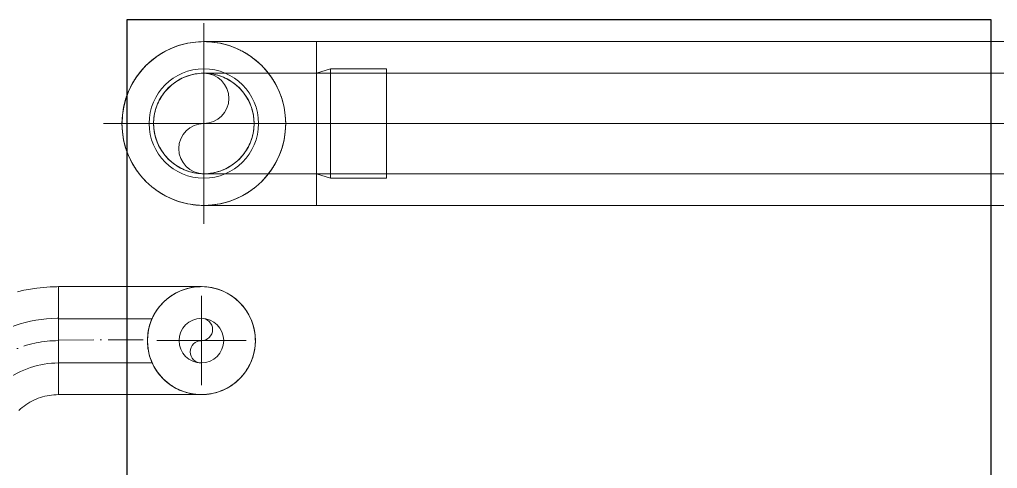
# Model space of a CAD drawing. Header units: millimetres. Extents: x -88595 to 880822, y -1054509 to -148035.
# Drawn here: x 421560.3 to 421838.5, y -242802.3 to -242674.6 of the extents above; entities that cross this region are included whole.
import ezdxf

# ---------------------------------------------------------------- set-up
doc = ezdxf.new("R2010")
doc.units = ezdxf.units.MM
doc.linetypes.add('$7$ADSK_Осевая', pattern=[14, 10, -2, 0, -2])
doc.linetypes.add('$8$ADSK_Осевая', pattern=[14, 10, -2, 0, -2])
for name, color, linetype, lineweight in [('Изоляция', 7, 'Continuous', 18), ('Трубопровод', 7, 'Continuous', 18), ('Трубопроводы', 7, 'Continuous', 18)]:
    doc.layers.add(name, color=color, linetype=linetype, lineweight=lineweight)
doc.layers.add('П4', color=1, linetype='Continuous')

# ---------------------------------------------------------------- blocks, each defined once
blk = doc.blocks.new('$0$ADSK_МедьПайка_Отвод - Отвод медный под пайку двухраструбный-3268128-В_Координация_3 этаж ОВ3')
at = {"layer": 'Трубопроводы', "color": 134, "true_color": 0x00a6a6}
for p, q in [((4101.48, 17113.08), (4097.48, 17111.81)), ((4101.48, 17111.81), (4097.48, 17111.81)), ((4097.48, 17097.52), (4097.48, 17111.81)), ((4097.48, 17097.52), (4097.48, 17111.81)), ((4117.48, 17113.08), (4101.48, 17113.08)), ((4101.48, 17113.08), (4101.48, 17097.52)), ((4117.48, 17111.81), (4101.48, 17111.81)), ((4117.48, 17097.52), (4117.48, 17113.08)), ((4117.48, 17111.81), (4117.48, 17097.52)), ((4097.48, 17083.24), (4097.48, 17097.52)), ((4097.48, 17083.24), (4097.48, 17097.52)), ((4101.48, 17097.52), (4101.48, 17081.97)), ((4117.48, 17081.97), (4117.48, 17097.52)), ((4117.48, 17097.52), (4117.48, 17083.24)), ((4097.48, 17083.24), (4101.48, 17081.97)), ((4097.48, 17083.24), (4101.48, 17083.24)), ((4101.48, 17083.24), (4117.48, 17083.24)), ((4101.48, 17081.97), (4117.48, 17081.97))]:
    blk.add_line(p, q, dxfattribs=at)
at = {"layer": 'Трубопроводы', "color": 134, "true_color": 0x00a6a6, "flags": 128}
for points in [[(4051.19, 17097.52), (4051.2, 17098.09), (4051.24, 17098.66), (4051.3, 17099.23), (4051.38, 17099.8), (4051.48, 17100.36), (4051.6, 17100.92), (4051.75, 17101.47), (4051.92, 17102.01), (4052.11, 17102.55), (4052.32, 17103.08), (4052.55, 17103.61), (4052.81, 17104.12), (4053.08, 17104.62), (4053.37, 17105.11), (4053.69, 17105.59), (4054.02, 17106.05), (4054.37, 17106.5), (4054.74, 17106.94), (4055.12, 17107.36), (4055.53, 17107.77), (4055.94, 17108.16), (4056.38, 17108.53), (4056.82, 17108.89), (4057.29, 17109.22), (4057.76, 17109.54), (4058.25, 17109.84), (4058.75, 17110.12), (4059.25, 17110.38), (4059.77, 17110.62), (4060.3, 17110.84), (4060.84, 17111.03), (4061.38, 17111.21), (4061.93, 17111.36), (4062.49, 17111.49), (4063.05, 17111.6), (4063.61, 17111.68), (4064.18, 17111.75), (4064.75, 17111.79), (4065.32, 17111.81), (4065.48, 17111.81)], [(4065.48, 17111.81), (4066.05, 17111.79), (4066.62, 17111.76), (4067.19, 17111.7), (4067.75, 17111.62), (4068.32, 17111.52), (4068.87, 17111.4), (4069.43, 17111.25), (4069.97, 17111.08), (4070.51, 17110.89), (4071.04, 17110.68), (4071.56, 17110.45), (4072.07, 17110.19), (4072.58, 17109.92), (4073.07, 17109.62), (4073.54, 17109.31), (4074.01, 17108.98), (4074.46, 17108.63), (4074.9, 17108.26), (4075.32, 17107.88), (4075.73, 17107.47), (4076.12, 17107.06), (4076.49, 17106.62), (4076.84, 17106.18), (4077.18, 17105.71), (4077.5, 17105.24), (4077.8, 17104.75), (4078.08, 17104.25), (4078.34, 17103.74), (4078.57, 17103.23), (4078.79, 17102.7), (4078.99, 17102.16), (4079.16, 17101.62), (4079.32, 17101.07), (4079.45, 17100.51), (4079.56, 17099.95), (4079.64, 17099.38), (4079.7, 17098.82), (4079.74, 17098.25), (4079.76, 17097.68), (4079.76, 17097.52)], [(4065.48, 17111.81), (4065.5, 17111.81), (4065.58, 17111.81), (4065.71, 17111.81), (4065.89, 17111.81), (4066.12, 17111.81), (4066.4, 17111.81), (4066.72, 17111.81), (4067.1, 17111.81), (4067.53, 17111.81), (4068, 17111.81), (4068.53, 17111.81), (4069.09, 17111.81), (4069.71, 17111.81), (4070.37, 17111.81), (4071.07, 17111.81), (4071.81, 17111.81), (4072.6, 17111.81), (4073.42, 17111.81), (4074.28, 17111.81), (4075.18, 17111.81), (4076.12, 17111.81), (4077.09, 17111.81), (4078.09, 17111.81), (4079.13, 17111.81), (4080.19, 17111.81), (4081.28, 17111.81), (4082.4, 17111.81), (4083.54, 17111.81), (4084.7, 17111.81), (4085.88, 17111.81), (4087.08, 17111.81), (4088.3, 17111.81), (4089.54, 17111.81), (4090.78, 17111.81), (4092.04, 17111.81), (4093.3, 17111.81), (4094.58, 17111.81), (4095.85, 17111.81), (4097.13, 17111.81), (4097.48, 17111.81)], [(4065.48, 17083.24), (4064.91, 17083.25), (4064.34, 17083.28), (4063.77, 17083.34), (4063.2, 17083.42), (4062.64, 17083.52), (4062.08, 17083.65), (4061.53, 17083.79), (4060.98, 17083.96), (4060.45, 17084.15), (4059.92, 17084.36), (4059.39, 17084.6), (4058.88, 17084.85), (4058.38, 17085.12), (4057.89, 17085.42), (4057.41, 17085.73), (4056.95, 17086.06), (4056.5, 17086.41), (4056.06, 17086.78), (4055.64, 17087.17), (4055.23, 17087.57), (4054.84, 17087.99), (4054.47, 17088.42), (4054.11, 17088.87), (4053.78, 17089.33), (4053.46, 17089.8), (4053.16, 17090.29), (4052.88, 17090.79), (4052.62, 17091.3), (4052.38, 17091.82), (4052.16, 17092.34), (4051.97, 17092.88), (4051.79, 17093.43), (4051.64, 17093.98), (4051.51, 17094.53), (4051.4, 17095.09), (4051.32, 17095.66), (4051.25, 17096.23), (4051.21, 17096.8), (4051.19, 17097.37), (4051.19, 17097.52)], [(4079.76, 17097.52), (4079.75, 17096.95), (4079.72, 17096.38), (4079.66, 17095.81), (4079.58, 17095.25), (4079.48, 17094.68), (4079.35, 17094.13), (4079.21, 17093.57), (4079.04, 17093.03), (4078.85, 17092.49), (4078.64, 17091.96), (4078.4, 17091.44), (4078.15, 17090.92), (4077.87, 17090.42), (4077.58, 17089.93), (4077.27, 17089.46), (4076.94, 17088.99), (4076.59, 17088.54), (4076.22, 17088.1), (4075.83, 17087.68), (4075.43, 17087.27), (4075.01, 17086.88), (4074.58, 17086.51), (4074.13, 17086.16), (4073.67, 17085.82), (4073.2, 17085.5), (4072.71, 17085.2), (4072.21, 17084.92), (4071.7, 17084.66), (4071.18, 17084.42), (4070.65, 17084.21), (4070.12, 17084.01), (4069.57, 17083.84), (4069.02, 17083.68), (4068.47, 17083.55), (4067.91, 17083.44), (4067.34, 17083.36), (4066.77, 17083.29), (4066.2, 17083.25), (4065.63, 17083.24), (4065.48, 17083.24)], [(4097.48, 17083.24), (4096.2, 17083.24), (4094.92, 17083.24), (4093.65, 17083.24), (4092.38, 17083.24), (4091.12, 17083.24), (4089.87, 17083.24), (4088.63, 17083.24), (4087.41, 17083.24), (4086.21, 17083.24), (4085.02, 17083.24), (4083.85, 17083.24), (4082.7, 17083.24), (4081.58, 17083.24), (4080.48, 17083.24), (4079.41, 17083.24), (4078.37, 17083.24), (4077.36, 17083.24), (4076.38, 17083.24), (4075.43, 17083.24), (4074.52, 17083.24), (4073.65, 17083.24), (4072.81, 17083.24), (4072.02, 17083.24), (4071.26, 17083.24), (4070.55, 17083.24), (4069.88, 17083.24), (4069.26, 17083.24), (4068.67, 17083.24), (4068.14, 17083.24), (4067.65, 17083.24), (4067.21, 17083.24), (4066.82, 17083.24), (4066.48, 17083.24), (4066.19, 17083.24), (4065.94, 17083.24), (4065.75, 17083.24), (4065.61, 17083.24), (4065.52, 17083.24), (4065.48, 17083.24)]]:
    blk.add_lwpolyline(points, dxfattribs=at)
at = {"layer": 'Трубопроводы', "color": 134, "true_color": 0x00a6a6}
for radius, start, end in [(15.55, 0, 180), (15.56, 0, 180), (14.28, 0, 180), (14.28, 0, 180), (14.28, 0, 180), (15.55, 180, 0), (15.55, 180, 0), (14.29, 180, 0), (14.29, 180, 0), (14.29, 180, 0)]:
    blk.add_arc((4065.48, 17097.52), radius, start, end, dxfattribs=at)
blk = doc.blocks.new('$0$ADSK_МедьПайка_Отвод-гнутая труба - Отвод _гнутая труба_-V41-В_Координация_3 этаж ОВ3')
at = {"layer": 'Трубопроводы', "color": 134, "true_color": 0x00a6a6}
for p, q in [((6.35, 31.75), (-6.35, 31.75)), ((6.35, 31.75), (-6.35, 31.75)), ((-31.75, 6.35), (-31.75, -6.35)), ((-31.75, 6.35), (-31.75, -6.35))]:
    blk.add_line(p, q, dxfattribs=at)
at = {"layer": 'Трубопроводы', "color": 134, "true_color": 0x00a6a6, "flags": 128}
for points in [[(-31.75, -6.35), (-30.23, -6.32), (-28.71, -6.23), (-27.19, -6.08), (-25.68, -5.86), (-24.18, -5.59), (-22.69, -5.26), (-21.22, -4.87), (-19.77, -4.42), (-18.33, -3.91), (-16.91, -3.34), (-15.52, -2.72), (-14.16, -2.04), (-12.82, -1.31), (-11.51, -0.53), (-10.24, 0.3), (-9, 1.19), (-7.79, 2.12), (-6.63, 3.11), (-5.5, 4.13), (-4.42, 5.21), (-3.38, 6.32), (-2.38, 7.47), (-1.44, 8.67), (-0.54, 9.9), (0.31, 11.16), (1.11, 12.46), (1.85, 13.79), (2.54, 15.15), (3.18, 16.54), (3.76, 17.94), (4.28, 19.38), (4.75, 20.83), (5.16, 22.29), (5.51, 23.78), (5.8, 25.27), (6.02, 26.78), (6.19, 28.3), (6.3, 29.82), (6.35, 31.34), (6.35, 31.75)], [(-6.35, 31.75), (-6.37, 30.73), (-6.43, 29.72), (-6.53, 28.71), (-6.67, 27.7), (-6.86, 26.7), (-7.08, 25.71), (-7.34, 24.73), (-7.64, 23.76), (-7.98, 22.8), (-8.36, 21.86), (-8.77, 20.93), (-9.22, 20.02), (-9.71, 19.13), (-10.23, 18.26), (-10.79, 17.41), (-11.38, 16.58), (-12, 15.78), (-12.65, 15), (-13.34, 14.25), (-14.05, 13.53), (-14.8, 12.84), (-15.57, 12.17), (-16.36, 11.54), (-17.18, 10.94), (-18.03, 10.38), (-18.89, 9.84), (-19.78, 9.35), (-20.68, 8.89), (-21.61, 8.46), (-22.55, 8.08), (-23.5, 7.73), (-24.47, 7.42), (-25.45, 7.14), (-26.44, 6.91), (-27.43, 6.72), (-28.44, 6.57), (-29.45, 6.45), (-30.46, 6.38), (-31.48, 6.35), (-31.75, 6.35)]]:
    blk.add_lwpolyline(points, dxfattribs=at)

msp = doc.modelspace()

# ---------------------------------------------------------------- linework, layer by layer
at = {"layer": 'Изоляция', "color": 134, "true_color": 0x00a6a6}
for p, q in [((422395.99, -242680.89), (421612.71, -242680.89)), ((421644.71, -242680.89), (421644.71, -242727.46)), ((421612.71, -242727.46), (422395.99, -242727.46)), ((421571.37, -242781.27), (421571.37, -242750.57)), ((421571.37, -242750.57), (421612.01, -242750.57)), ((421571.37, -242759.71), (421597.96, -242759.74)), ((421571.37, -242772.26), (421598.03, -242772.25)), ((421571.37, -242781.27), (421612.01, -242781.27))]:
    msp.add_line(p, q, dxfattribs=at)
at = {"layer": 'Изоляция', "color": 134, "true_color": 0x00a6a6, "flags": 128}
for points in [[(421559.68, -242752.05), (421561.52, -242751.61), (421563.37, -242751.26), (421565.23, -242750.97), (421567.1, -242750.77), (421568.98, -242750.63), (421570.86, -242750.58), (421571.37, -242750.57)], [(421601.15, -242755.07), (421601.6, -242754.64), (421602.06, -242754.23), (421602.53, -242753.84), (421603.02, -242753.48), (421603.53, -242753.13), (421604.05, -242752.8), (421604.58, -242752.49), (421605.12, -242752.2), (421605.67, -242751.94), (421606.24, -242751.7), (421606.81, -242751.48), (421607.39, -242751.28), (421607.98, -242751.11), (421608.58, -242750.96), (421609.18, -242750.83), (421609.78, -242750.73), (421610.39, -242750.66), (421611.01, -242750.6), (421611.62, -242750.58), (421612.23, -242750.57), (421612.85, -242750.59), (421613.46, -242750.64), (421614.07, -242750.71), (421614.68, -242750.8), (421615.28, -242750.92), (421615.87, -242751.06), (421616.47, -242751.23), (421617.05, -242751.42), (421617.63, -242751.63), (421618.19, -242751.87), (421618.75, -242752.13), (421619.3, -242752.41), (421619.83, -242752.71), (421620.35, -242753.04), (421620.86, -242753.38), (421621.35, -242753.74), (421621.83, -242754.13), (421622.3, -242754.53), (421622.75, -242754.95), (421622.86, -242755.07)], [(421601.15, -242776.77), (421600.73, -242776.33), (421600.32, -242775.87), (421599.93, -242775.4), (421599.56, -242774.91), (421599.21, -242774.4), (421598.89, -242773.88), (421598.58, -242773.35), (421598.29, -242772.81), (421598.03, -242772.25), (421597.78, -242771.69), (421597.57, -242771.12), (421597.37, -242770.54), (421597.2, -242769.95), (421597.05, -242769.35), (421596.92, -242768.75), (421596.82, -242768.14), (421596.74, -242767.53), (421596.69, -242766.92), (421596.66, -242766.31), (421596.66, -242765.7), (421596.68, -242765.08), (421596.73, -242764.47), (421596.8, -242763.86), (421596.89, -242763.25), (421597.01, -242762.65), (421597.15, -242762.05), (421597.32, -242761.46), (421597.51, -242760.88), (421597.72, -242760.3), (421597.96, -242759.74), (421598.22, -242759.18), (421598.5, -242758.63), (421598.8, -242758.1), (421599.12, -242757.58), (421599.47, -242757.07), (421599.83, -242756.57), (421600.22, -242756.09), (421600.62, -242755.63), (421601.04, -242755.18), (421601.15, -242755.07)], [(421622.86, -242755.07), (421623.29, -242755.51), (421623.7, -242755.97), (421624.08, -242756.44), (421624.45, -242756.93), (421624.8, -242757.44), (421625.13, -242757.96), (421625.44, -242758.49), (421625.73, -242759.03), (421625.99, -242759.59), (421626.23, -242760.15), (421626.45, -242760.72), (421626.65, -242761.3), (421626.82, -242761.89), (421626.97, -242762.49), (421627.1, -242763.09), (421627.2, -242763.7), (421627.27, -242764.31), (421627.33, -242764.92), (421627.35, -242765.53), (421627.36, -242766.14), (421627.34, -242766.76), (421627.29, -242767.37), (421627.22, -242767.98), (421627.13, -242768.59), (421627.01, -242769.19), (421626.86, -242769.79), (421626.7, -242770.38), (421626.51, -242770.96), (421626.29, -242771.54), (421626.06, -242772.1), (421625.8, -242772.66), (421625.52, -242773.21), (421625.22, -242773.74), (421624.89, -242774.26), (421624.55, -242774.77), (421624.19, -242775.27), (421623.8, -242775.75), (421623.4, -242776.21), (421622.98, -242776.66), (421622.86, -242776.77)], [(421622.86, -242776.77), (421622.42, -242777.2), (421621.96, -242777.61), (421621.49, -242778), (421620.99, -242778.36), (421620.49, -242778.71), (421619.97, -242779.04), (421619.44, -242779.35), (421618.9, -242779.64), (421618.34, -242779.9), (421617.78, -242780.14), (421617.21, -242780.36), (421616.62, -242780.56), (421616.03, -242780.73), (421615.44, -242780.88), (421614.84, -242781.01), (421614.23, -242781.11), (421613.62, -242781.18), (421613.01, -242781.24), (421612.4, -242781.27), (421611.78, -242781.27), (421611.17, -242781.25), (421610.56, -242781.2), (421609.95, -242781.13), (421609.34, -242781.04), (421608.74, -242780.92), (421608.14, -242780.78), (421607.55, -242780.61), (421606.97, -242780.42), (421606.39, -242780.21), (421605.83, -242779.97), (421605.27, -242779.71), (421604.72, -242779.43), (421604.19, -242779.13), (421603.67, -242778.81), (421603.16, -242778.46), (421602.66, -242778.1), (421602.18, -242777.71), (421601.72, -242777.31), (421601.27, -242776.89), (421601.15, -242776.77)], [(421571.37, -242781.27), (421570.72, -242781.29), (421570.06, -242781.32), (421569.41, -242781.39), (421568.76, -242781.48), (421568.11, -242781.6), (421567.47, -242781.74), (421566.84, -242781.91), (421566.21, -242782.1), (421565.59, -242782.32), (421564.98, -242782.57), (421564.39, -242782.83), (421563.8, -242783.13), (421563.22, -242783.44), (421562.66, -242783.78), (421562.11, -242784.14), (421561.58, -242784.52), (421561.06, -242784.92), (421560.56, -242785.34), (421560.07, -242785.78)]]:
    msp.add_lwpolyline(points, dxfattribs=at)
at = {"layer": 'Изоляция', "color": 134, "true_color": 0x00a6a6}
for centre, radius, start, end in [((421612.71, -242704.17), 23.29, 90, 180), ((421612.71, -242704.17), 23.29, 90, 180), ((421612.71, -242704.17), 23.28, 90, 180), ((421612.71, -242704.17), 23.28, 0, 90), ((421612.71, -242704.17), 23.28, 0, 90), ((421612.71, -242704.17), 23.28, 0, 90), ((421612.71, -242704.17), 23.29, 180, 270), ((421612.71, -242704.17), 23.29, 180, 270), ((421612.71, -242704.17), 23.29, 180, 270), ((421612.71, -242704.17), 23.28, 270, 0), ((421612.71, -242704.17), 23.28, 270, 0), ((421612.71, -242704.17), 23.29, 270, 0), ((421612.01, -242765.92), 15.35, 90, 180), ((421612.01, -242765.92), 15.35, 90, 180), ((421612.01, -242765.92), 15.35, 45, 135), ((421612.01, -242765.92), 15.35, 0, 90), ((421612.01, -242765.92), 15.35, 0, 90), ((421612.01, -242765.92), 15.35, 135, 225), ((421612.01, -242765.92), 15.35, 315, 45), ((421612.01, -242765.92), 15.35, 180, 270), ((421612.01, -242765.92), 15.35, 180, 270), ((421612.01, -242765.92), 15.35, 270, 0), ((421612.01, -242765.92), 15.35, 270, 0), ((421612.01, -242765.92), 15.35, 225, 315)]:
    msp.add_arc(centre, radius, start, end, dxfattribs=at)
for points, knots in [([(421612.71, -242680.89), (421610.68, -242680.89), (421607.63, -242681.29), (421603.77, -242682.6), (421601.49, -242683.72), (421599.76, -242684.8), (421598.11, -242685.98), (421596.58, -242687.32), (421595.19, -242688.81), (421593.9, -242690.38), (421592.48, -242692.5), (421591.13, -242695.24), (421589.82, -242699.09), (421589.42, -242702.14), (421589.42, -242704.17)], [0, 0, 0, 0, 0.166667, 0.25, 0.333333, 0.375, 0.416667, 0.5, 0.541667, 0.583333, 0.666667, 0.75, 0.833333, 1, 1, 1, 1]), ([(421635.99, -242704.17), (421635.99, -242702.14), (421635.59, -242699.09), (421634.28, -242695.24), (421632.93, -242692.5), (421631.52, -242690.38), (421630.23, -242688.81), (421628.84, -242687.32), (421626.92, -242685.65), (421624.81, -242684.23), (421623.01, -242683.27), (421621.16, -242682.43), (421617.79, -242681.29), (421614.74, -242680.89), (421612.71, -242680.89)], [0, 0, 0, 0, 0.166667, 0.25, 0.333333, 0.416667, 0.458333, 0.5, 0.583333, 0.666667, 0.708333, 0.75, 0.833333, 1, 1, 1, 1]), ([(421589.42, -242704.17), (421589.42, -242706.2), (421589.82, -242709.25), (421591.13, -242713.11), (421592.48, -242715.85), (421593.9, -242717.96), (421595.19, -242719.54), (421596.58, -242721.02), (421598.49, -242722.7), (421600.61, -242724.11), (421602.4, -242725.07), (421604.25, -242725.91), (421607.63, -242727.06), (421610.68, -242727.46), (421612.71, -242727.46)], [0, 0, 0, 0, 0.166667, 0.25, 0.333333, 0.416667, 0.458333, 0.5, 0.583333, 0.666667, 0.708333, 0.75, 0.833333, 1, 1, 1, 1]), ([(421612.71, -242727.46), (421614.74, -242727.46), (421617.79, -242727.06), (421621.64, -242725.75), (421623.93, -242724.62), (421625.65, -242723.55), (421627.31, -242722.36), (421628.84, -242721.02), (421630.23, -242719.54), (421631.52, -242717.96), (421632.93, -242715.85), (421634.28, -242713.11), (421635.59, -242709.25), (421635.99, -242706.2), (421635.99, -242704.17)], [0, 0, 0, 0, 0.166667, 0.25, 0.333333, 0.375, 0.416667, 0.5, 0.541667, 0.583333, 0.666667, 0.75, 0.833333, 1, 1, 1, 1])]:
    msp.add_open_spline(points, degree=3, knots=knots, dxfattribs=at)
at = {"layer": 'П4', "color": 3, "ltscale": 100}
msp.add_lwpolyline([(421590.93, -242674.61), (421836.61, -242674.61), (421836.61, -243099.08), (421590.93, -243099.08)], close=True, dxfattribs=at)
at = {"layer": 'Трубопровод', "color": 134, "true_color": 0x00a6a6}
for p, q in [((421612.71, -242732.74), (421612.71, -242675.6)), ((421584.14, -242704.17), (421641.28, -242704.17)), ((422340.71, -242704.17), (421644.71, -242704.17)), ((422340.71, -242704.17), (421644.71, -242704.17)), ((421612.01, -242778.62), (421612.01, -242753.22)), ((421599.31, -242765.92), (421624.71, -242765.92))]:
    msp.add_line(p, q, dxfattribs=at)
at = {"layer": 'Трубопровод', "color": 134, "linetype": 'Continuous', "true_color": 0x00a6a6}
for p, q in [((422340.71, -242689.89), (421644.71, -242689.89)), ((421644.71, -242718.46), (422340.71, -242718.46))]:
    msp.add_line(p, q, dxfattribs=at)
for centre, radius, start, end in [((421612.71, -242704.17), 14.29, 0, 180), ((421612.71, -242697.03), 7.14, 270, 90), ((421612.71, -242704.17), 14.28, 180, 0), ((421612.71, -242711.31), 7.14, 90, 270), ((421612.01, -242765.92), 6.35, 0, 180), ((421612.01, -242762.75), 3.18, 270, 90), ((421612.01, -242765.92), 6.35, 180, 0), ((421612.01, -242769.1), 3.17, 90, 270)]:
    msp.add_arc(centre, radius, start, end, dxfattribs=at)
at = {"layer": 'Трубопроводы', "color": 134, "linetype": '$7$ADSK_Осевая', "true_color": 0x00a6a6}
for p, q in [((421612.71, -242704.17), (421644.71, -242704.17)), ((421644.71, -242704.17), (421648.71, -242704.17)), ((421648.71, -242704.17), (421664.71, -242704.17))]:
    msp.add_line(p, q, dxfattribs=at)
at = {"layer": 'Трубопроводы', "color": 134, "linetype": '$8$ADSK_Осевая', "true_color": 0x00a6a6}
msp.add_line((421571.37, -242765.74), (421596.66, -242765.7), dxfattribs=at)
msp.add_arc((421571.37, -242797.67), 31.75, 90, 180, dxfattribs=at)

# ---------------------------------------------------------------- block references
at = {"layer": 'Трубопроводы', "color": 134, "true_color": 0x00a6a6}
msp.add_blockref('$0$ADSK_МедьПайка_Отвод - Отвод медный под пайку двухраструбный-3268128-В_Координация_3 этаж ОВ3', (417547.23, -259801.69), dxfattribs=at)
at = {"layer": 'Трубопроводы', "color": 134, "true_color": 0x00a6a6, "xscale": -1, "rotation": 270}
msp.add_blockref('$0$ADSK_МедьПайка_Отвод-гнутая труба - Отвод _гнутая труба_-V41-В_Координация_3 этаж ОВ3', (421539.62, -242765.92), dxfattribs=at)

doc.saveas('drawing.dxf')
